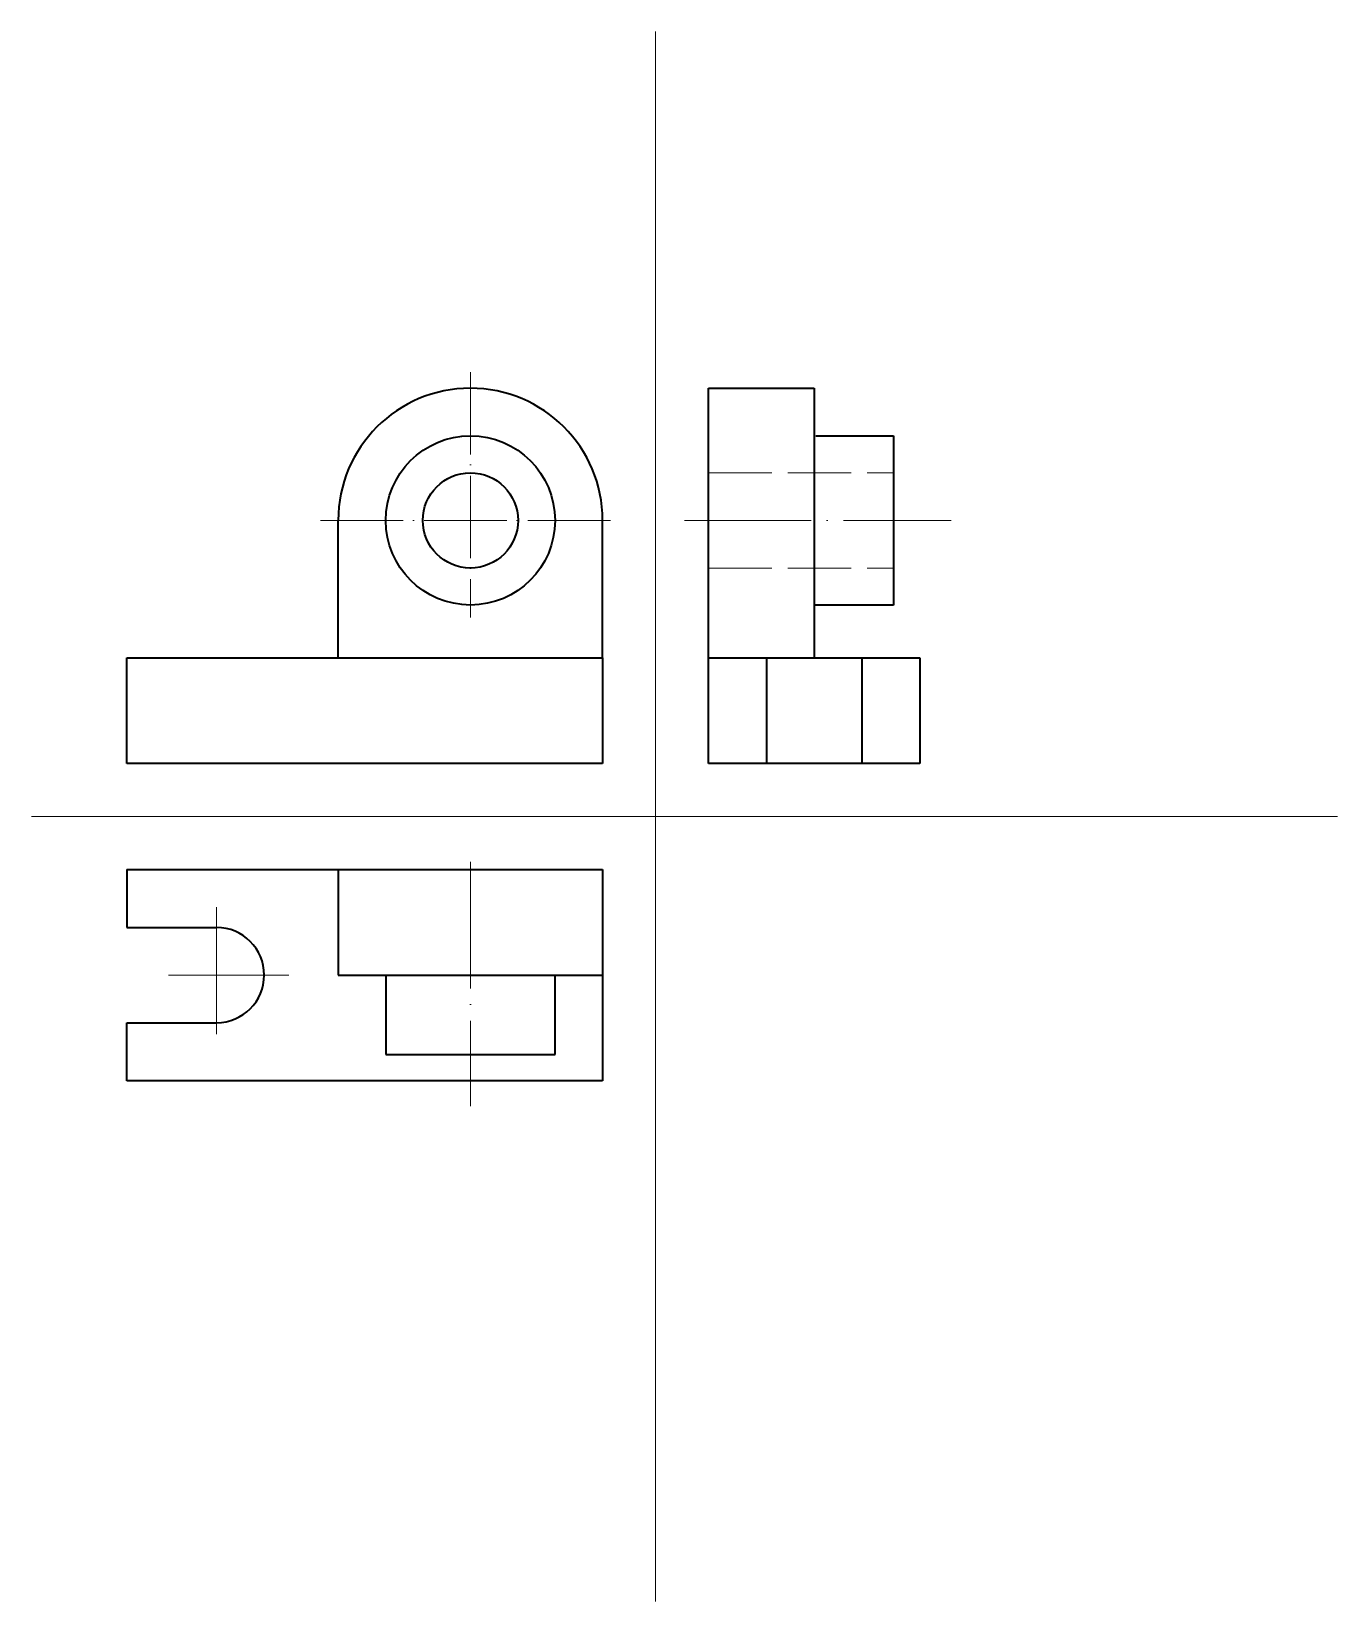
# Model space of a CAD drawing. Header units: millimetres. Extents: x -13 to 234, y 0 to 297.
import ezdxf

# ---------------------------------------------------------------- set-up
doc = ezdxf.new("R2010")
doc.units = ezdxf.units.MM
doc.linetypes.add('ACAD_ISO02W100', pattern=[15, 12, -3])
doc.linetypes.add('ACAD_ISO04W100', pattern=[30, 24, -3, 0, -3])
for name, color, linetype, lineweight in [('assisimmetira', 90, 'ACAD_ISO04W100', 18), ('grosso', 5, 'Continuous', 35), ('nascosti', 10, 'ACAD_ISO02W100', 18), ('terra', 6, 'Continuous', 18)]:
    doc.layers.add(name, color=color, linetype=linetype, lineweight=lineweight)

msp = doc.modelspace()

# ---------------------------------------------------------------- linework, layer by layer
at = {"layer": 'assisimmetira', "ltscale": 0.65}
for p, q in [((70, 232.56), (70, 186.17)), ((41.66, 204.5), (98.19, 204.5))]:
    msp.add_line(p, q, dxfattribs=at)
at = {"layer": 'assisimmetira'}
for p, q in [((110.45, 204.5), (160.93, 204.5)), ((70, 139.94), (70, 93.71)), ((22, 131.35), (22, 105.69)), ((12.91, 118.5), (35.63, 118.5))]:
    msp.add_line(p, q, dxfattribs=at)
at = {"layer": 'grosso'}
for p, q in [((115, 178.5), (115, 229.5)), ((115, 229.5), (135, 229.5)), ((135, 229.5), (135, 178.5)), ((135.32, 220.5), (150, 220.5)), ((150, 220.5), (150, 188.5)), ((45, 178.5), (45, 204.5)), ((95, 178.5), (95, 204.5)), ((150, 188.5), (135, 188.5)), ((5, 158.5), (5, 178.5)), ((5, 178.5), (95, 178.5)), ((95, 178.5), (95, 158.5)), ((115, 158.5), (115, 178.5)), ((115, 178.5), (135, 178.5)), ((126, 178.5), (126, 158.5)), ((135, 178.5), (155, 178.5)), ((144, 178.5), (144, 158.5)), ((155, 178.5), (155, 158.5)), ((95, 158.5), (5, 158.5)), ((155, 158.5), (115, 158.5)), ((5, 138.5), (95, 138.5)), ((5, 138.5), (5, 127.5)), ((45, 138.5), (45, 118.5)), ((95, 138.5), (95, 98.5)), ((5, 127.5), (22, 127.5)), ((45, 118.5), (95, 118.5)), ((54, 118.5), (54, 103.5)), ((86, 103.5), (86, 118.5)), ((5, 98.5), (5, 109.5)), ((5, 109.5), (22, 109.5)), ((54, 103.5), (86, 103.5)), ((95, 98.5), (5, 98.5))]:
    msp.add_line(p, q, dxfattribs=at)
for radius in [16, 9]:
    msp.add_circle((70, 204.5), radius, dxfattribs=at)
for centre, radius, start, end in [((70, 204.5), 25, 0, 180), ((22, 118.5), 9, 270, 90)]:
    msp.add_arc(centre, radius, start, end, dxfattribs=at)
at = {"layer": 'nascosti'}
for p, q in [((115, 213.5), (150, 213.5)), ((115, 195.5), (150, 195.5))]:
    msp.add_line(p, q, dxfattribs=at)
at = {"layer": 'terra'}
for p, q in [((105, 297), (105, 0)), ((-13.02, 148.5), (233.98, 148.5))]:
    msp.add_line(p, q, dxfattribs=at)

doc.saveas('drawing.dxf')
